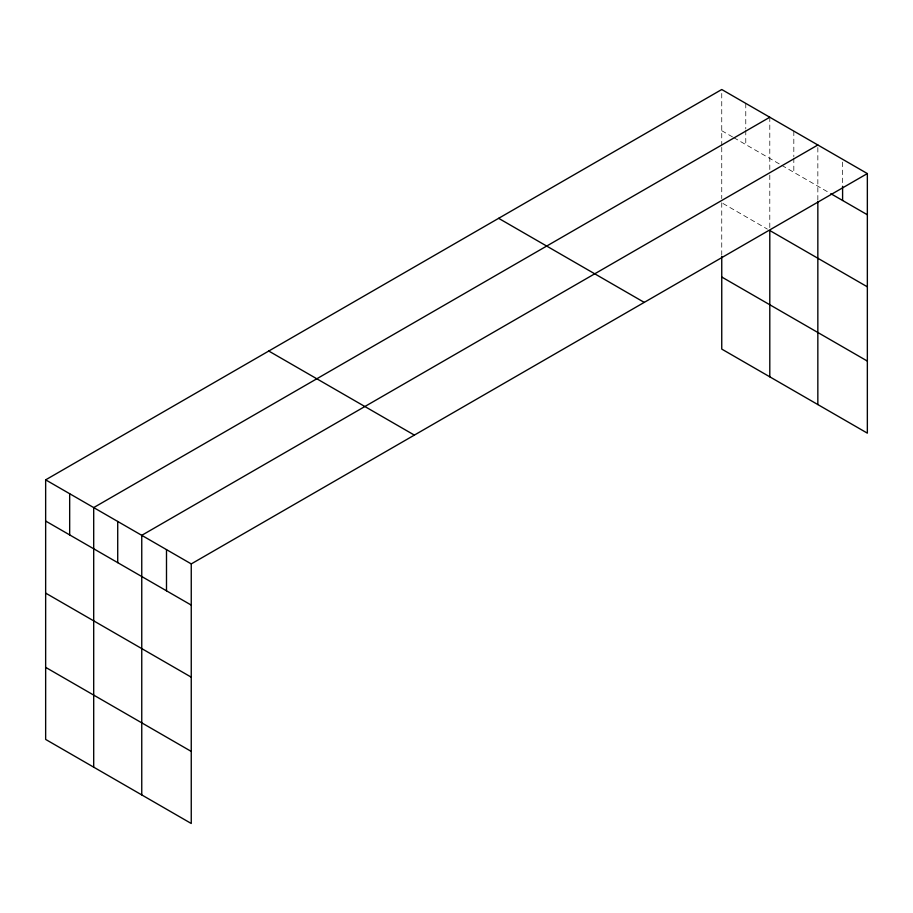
<?xml version="1.0" encoding="UTF-8"?>
<svg xmlns="http://www.w3.org/2000/svg" width="913" height="913" viewBox="0 0 913 913"><rect width="100%" height="100%" fill="white"/><g stroke="black" fill="none" stroke-linecap="round" stroke-linejoin="round"><path stroke-width="0.68" stroke-dasharray="4.57 3.42" d="M721.749 147.324L721.749 198.612M721.749 145.943L721.749 89.508M769.796 175.068L769.796 227.736M769.796 169.521L769.796 117.252M817.843 200.038L817.843 144.996M721.749 130.696L732.557 136.939M733.755 137.635L780.604 164.682M781.802 165.379L829.632 192.985M722.948 203.462L767.388 229.117M842.596 162.126L842.596 184.848M793.819 131.118L793.819 156.682M793.819 158.109L793.819 172.306M745.773 103.374L745.773 128.95M745.773 130.365L745.773 144.574M721.749 202.766L721.749 255.012"/><path stroke-width="1.37" d="M817.843 201.431L817.843 404.573M45.65 479.85L191.251 563.914L191.251 823.492L45.65 739.427L45.65 479.85L721.749 89.508L867.35 173.573L867.35 433.15L721.749 349.086L721.749 256.393M769.796 117.252L93.697 507.594L93.697 767.171M817.843 144.996L141.755 535.326L141.755 794.903M191.251 563.914L867.35 173.573M830.807 193.67L867.35 214.76M867.35 286.83L769.796 230.51L769.796 376.829M721.749 277.016L867.35 361.08M498.635 218.321L644.236 302.386M268.764 351.037L414.365 435.102M45.65 521.038L191.251 605.102M45.65 593.108L191.251 677.172M45.65 667.357L191.251 751.422M842.596 186.263L842.596 200.472M166.497 549.626L166.497 590.814M117.72 521.46L117.72 562.648M69.673 493.716L69.673 534.904"/></g></svg>
